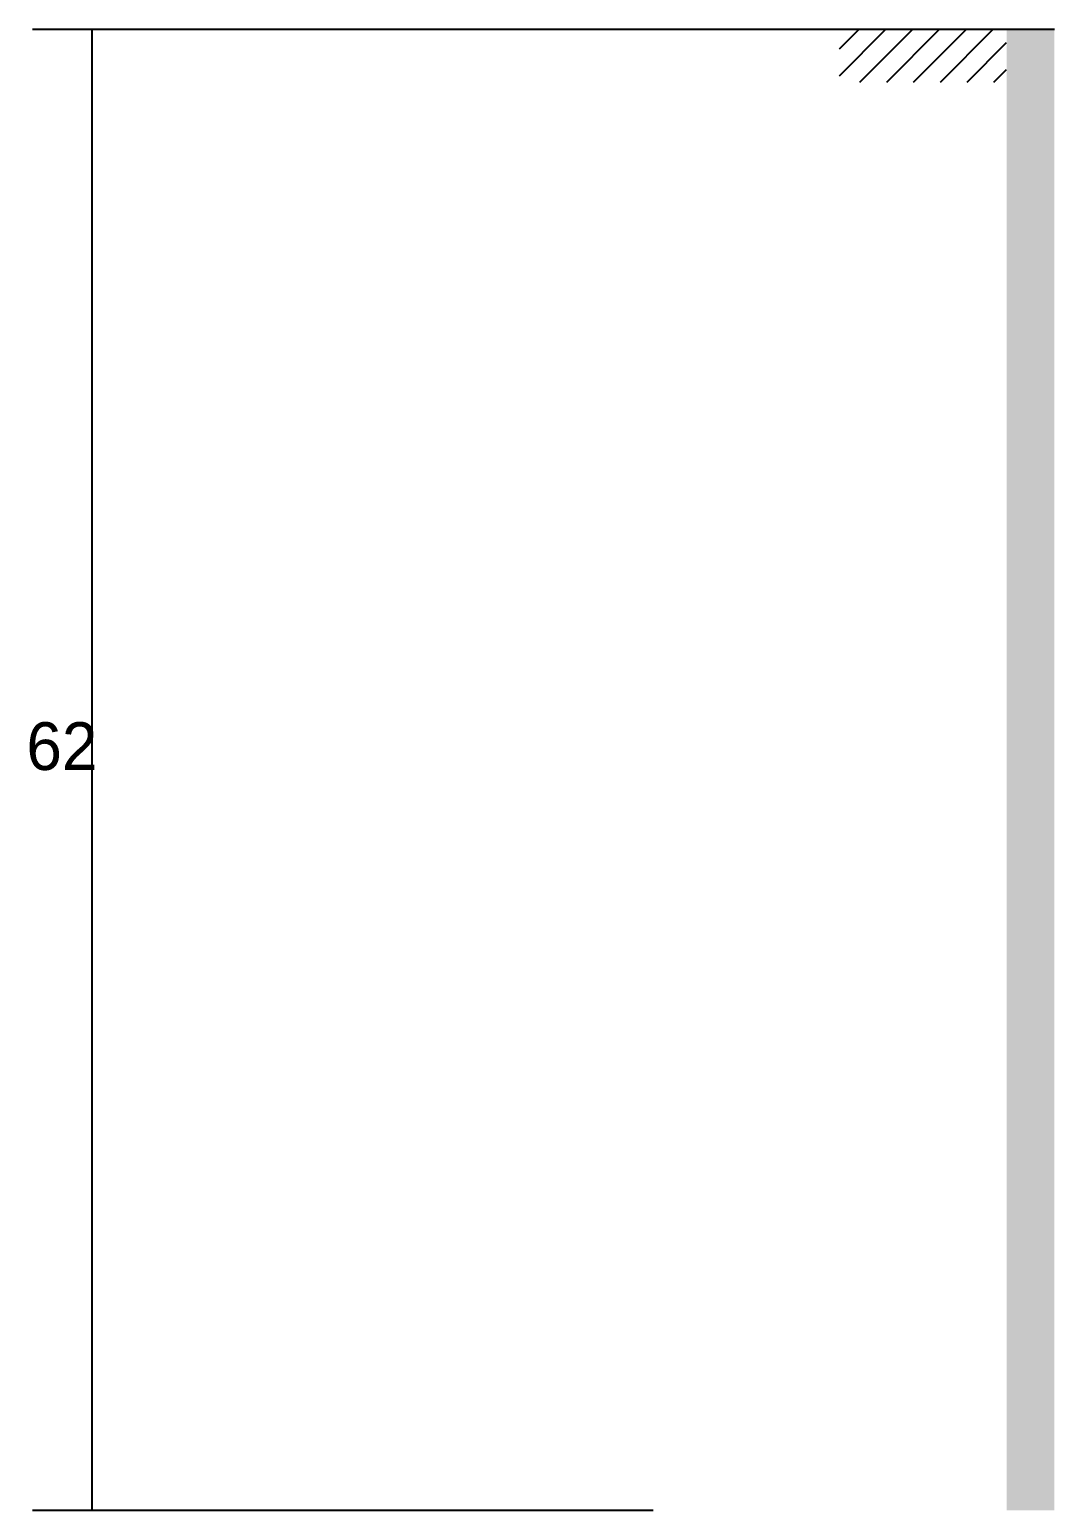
# Model space of a CAD drawing. Header units: metres. Extents: x 138861 to 140089, y 30751 to 32037.
# Drawn here: x 139228.8 to 139314.6, y 30751.1 to 30875.1 of the extents above; entities that cross this region are included whole.
import ezdxf

# ---------------------------------------------------------------- set-up
doc = ezdxf.new("R2010")
doc.units = ezdxf.units.M
doc.layers.add('COTA', color=241, linetype='Continuous')
doc.layers.add('Hachura', color=253, linetype='Continuous')

msp = doc.modelspace()

# ---------------------------------------------------------------- hatches: boundary and pattern name
at = {"layer": 'Hachura'}
h = msp.add_hatch(dxfattribs=at)
h.set_pattern_fill('ANSI31', scale=0.5)
h.paths.add_polyline_path([(139310.6, 30870.7), (139310.6, 30875.1), (139310.6, 30875.1), (139296.6, 30875.1), (139296.6, 30875.1), (139296.6, 30870.7), (139296.6, 30870.7), (139310.6, 30870.7)])
h = msp.add_hatch(color=8, dxfattribs=at)
h.dxf.hatch_style = 1
h.paths.add_polyline_path([(139310.6, 30875.1), (139314.6, 30875.1), (139314.6, 30875.1), (139314.6, 30751.1), (139314.6, 30751.1), (139310.6, 30751.1), (139310.6, 30751.1), (139310.6, 30875.1)])

# ---------------------------------------------------------------- linework, layer by layer
at = {"layer": 'COTA'}
for p, q in [((139314.6, 30875.1), (139229, 30875.1)), ((139234, 30751.1), (139234, 30875.1)), ((139281, 30751.1), (139229, 30751.1))]:
    msp.add_line(p, q, dxfattribs=at)

# ---------------------------------------------------------------- texts
msp.add_text('62', height=4, dxfattribs=at).set_placement((139228.5, 30813.1))

doc.saveas('drawing.dxf')
